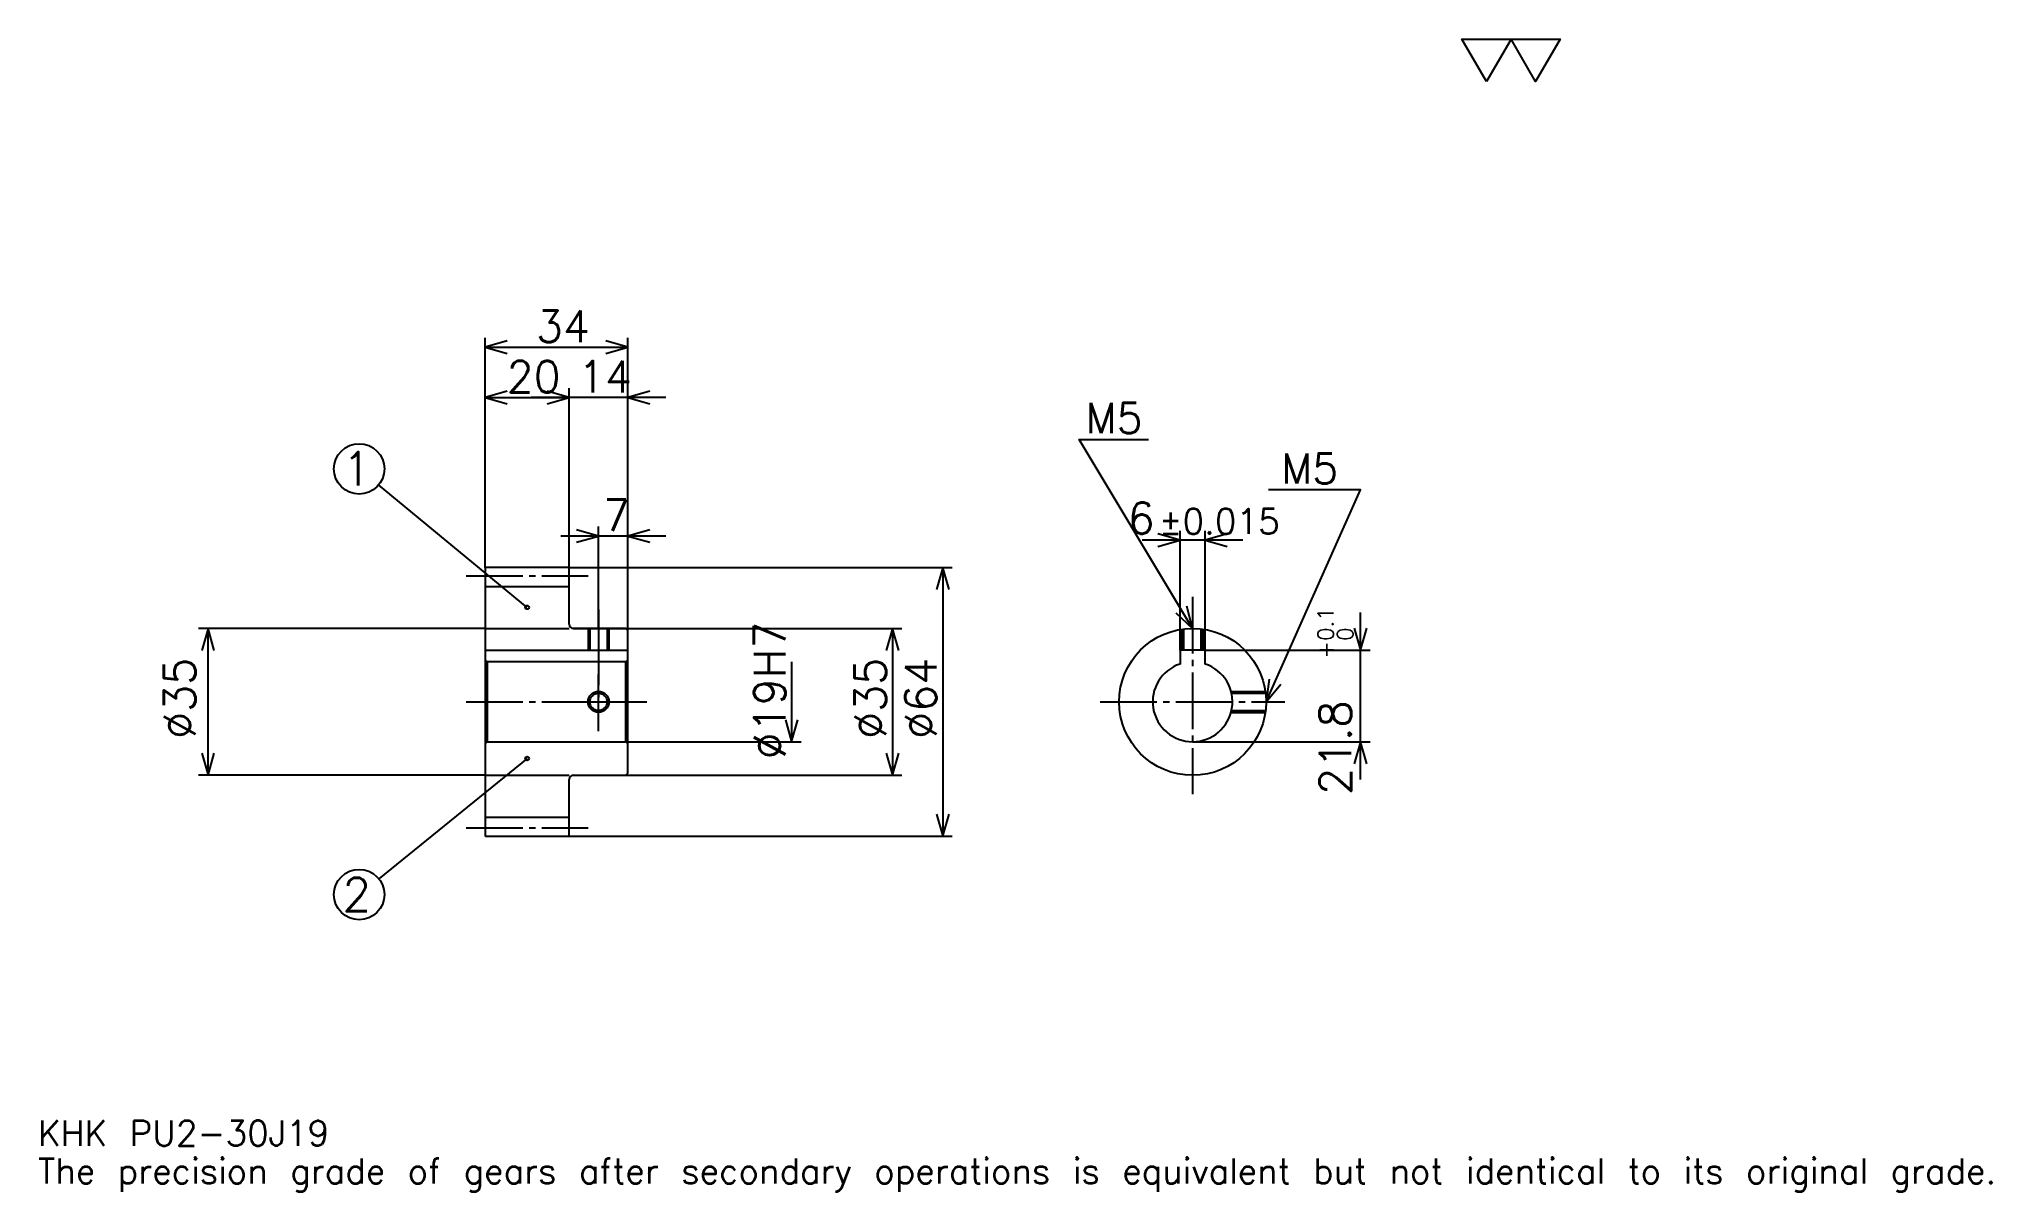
# Model space of a CAD drawing. Extents: x 15 to 480, y 6 to 280.
import ezdxf

# ---------------------------------------------------------------- set-up
doc = ezdxf.new("R2010")
doc.units = 0
doc.linetypes.add('DASHDOT', pattern=[18, 13.5, -1.5, 1.5, -1.5])
doc.layers.get('0').update_dxf_attribs({"linetype": 'CONTINUOUS'})
doc.layers.add('DASHDOT', color=6, linetype='DASHDOT')
doc.styles.add('KANJI', font='TXT', dxfattribs={"bigfont": 'BIGFONT'})

msp = doc.modelspace()

# ---------------------------------------------------------------- linework, layer by layer
at = {"color": 5}
for p, q in [((121.5, 154.25), (121.5, 209)), ((121.5, 206.75), (155.5, 206.75)), ((155.5, 154.25), (155.5, 209)), ((141.5, 154.25), (141.5, 197)), ((121.5, 194.75), (141.5, 194.75)), ((164.5, 194.75), (132.5, 194.75)), ((131.5, 144.75), (96.128235, 173.931702)), ((148.5, 154.25), (148.5, 164)), ((287, 134.550003), (287, 163)), ((293, 134.550003), (293, 163)), ((164.5, 161.75), (139.5, 161.75)), ((302, 160.75), (278, 160.75)), ((121.5, 154.149994), (121.5, 154.25)), ((141.399994, 154.25), (155.5, 154.25)), ((141.5, 154.149994), (141.5, 154.25)), ((148.5, 139.75), (148.5, 154.25)), ((148.5, 139.75), (148.5, 154.25)), ((155.5, 154.25), (232.75, 154.25)), ((155.5, 139.25), (155.5, 154.25)), ((230.5, 154.25), (230.5, 90.25)), ((121.5, 139.75), (53.25, 139.75)), ((55.5, 104.75), (55.5, 139.75)), ((142.5, 139.75), (155.5, 139.75)), ((155.5, 139.75), (220.75, 139.75)), ((218.5, 139.75), (218.5, 104.75)), ((330, 103.75), (330, 143.550003)), ((194.5, 131.75), (194.5, 112.75)), ((293, 134.550003), (332.25, 134.550003)), ((155.5, 112.75), (196.75, 112.75)), ((290, 112.75), (332.25, 112.75)), ((131.5, 108.75), (96.162384, 80.126526)), ((121.5, 104.75), (53.25, 104.75)), ((142.5, 104.75), (155.5, 104.75)), ((155.5, 104.75), (220.75, 104.75)), ((141.399994, 90.25), (155.5, 90.25)), ((155.5, 90.25), (232.75, 90.25))]:
    msp.add_line(p, q, dxfattribs=at)
at = {"color": 4}
for p, q in [((121.5, 149.75), (141.5, 149.75)), ((121.5, 139.75), (141.5, 139.75)), ((121.5, 134.550003), (155.5, 134.550003)), ((122, 131.75), (122, 112.75)), ((155, 131.75), (155.5, 132.25)), ((155, 112.75), (155.5, 112.25)), ((121.5, 104.75), (141.5, 104.75)), ((121.5, 94.75), (141.5, 94.75))]:
    msp.add_line(p, q, dxfattribs=at)
at = {"color": 7}
msp.add_lwpolyline([(360, 270), (354.149994, 280.140015), (377.549988, 280.140015), (371.700012, 270), (365.850006, 280.140015), (360, 270)], dxfattribs=at)
at = {"color": 5}
for points in [[(126.75, 208.25), (121.5, 206.75), (126.75, 205.25)], [(150.25, 205.25), (155.5, 206.75), (150.25, 208.25)], [(126.75, 196.25), (121.5, 194.75), (126.75, 193.25)], [(136.25, 193.25), (141.5, 194.75), (136.25, 196.25)], [(136.25, 193.25), (141.5, 194.75), (136.25, 196.25)], [(160.75, 196.25), (155.5, 194.75), (160.75, 193.25)], [(290, 139.75), (263, 184.75), (279.5, 184.75)], [(307.5, 122.25), (330, 172.75), (308.100006, 172.75)], [(143.25, 160.25), (148.5, 161.75), (143.25, 163.25)], [(160.75, 163.25), (155.5, 161.75), (160.75, 160.25)], [(281.75, 159.25), (287, 160.75), (281.75, 162.25)], [(298.25, 162.25), (293, 160.75), (298.25, 159.25)], [(232, 149), (230.5, 154.25), (229, 149)], [(286.012665, 143.480103), (290, 139.75), (288.585144, 145.02359)], [(57, 134.5), (55.5, 139.75), (54, 134.5)], [(220, 134.5), (218.5, 139.75), (217, 134.5)], [(328.5, 139.800003), (330, 134.550003), (331.5, 139.800003)], [(308.266479, 127.656013), (307.5, 122.25), (311.006775, 126.435081)], [(193, 118), (194.5, 112.75), (196, 118)], [(331.5, 107.5), (330, 112.75), (328.5, 107.5)], [(54, 110), (55.5, 104.75), (57, 110)], [(217, 110), (218.5, 104.75), (220, 110)], [(229, 95.5), (230.5, 90.25), (232, 95.5)]]:
    msp.add_lwpolyline(points, dxfattribs=at)
at = {"color": 4}
for points in [[(141.5, 140.75), (141.5, 154.149994), (141.399994, 154.25), (121.599998, 154.25), (121.5, 154.149994), (121.5, 112.25)], [(142.5, 104.75), (155, 104.75), (155.5, 105.25), (155.5, 139.25), (155, 139.75), (142.5, 139.75)], [(146, 139.75), (146, 134.550003)], [(146.434998, 139.75), (146.434998, 134.550003)], [(150.565002, 139.75), (150.565002, 134.550003)], [(151, 139.75), (151, 134.550003)], [(287.5, 134.550003), (287.5, 139.570511)], [(287.934998, 134.550003), (287.934998, 139.627731)], [(292.065002, 134.550003), (292.065002, 139.627731)], [(292.5, 134.550003), (292.5, 139.570511)], [(121.5, 112.25), (122, 112.75), (155, 112.75), (155, 131.75), (122, 131.75), (121.5, 132.25)], [(293, 131.263885), (293, 134.550003), (287, 134.550003), (287, 131.263885)], [(299.165161, 124.75), (307.320496, 124.75)], [(299.272858, 124.315002), (307.377747, 124.315002)], [(299.165161, 119.75), (307.320496, 119.75)], [(299.272858, 120.184998), (307.377747, 120.184998)], [(121.5, 112.25), (121.5, 90.349998), (121.599998, 90.25), (141.399994, 90.25), (141.5, 90.349998), (141.5, 103.75)]]:
    msp.add_lwpolyline(points, dxfattribs=at)
at = {"color": 5}
for centre, radius in [((91.5, 177.75), 6), ((131.5, 144.75), 0.45), ((131.5, 108.75), 0.45), ((91.5, 76.349998), 6)]:
    msp.add_circle(centre, radius, dxfattribs=at)
at = {"color": 4}
for centre, radius in [((290, 122.25), 17.5), ((148.5, 122.25), 2.065)]:
    msp.add_circle(centre, radius, dxfattribs=at)
at = {"color": 7}
msp.add_circle((148.5, 122.25), 2.5, dxfattribs=at)
at = {"color": 4}
for centre, radius, start, end in [((142.5, 140.75), 1, 180, 270), ((290, 122.25), 9.5, 108.40848033, 71.59151967), ((142.5, 103.75), 1, 90, 180)]:
    msp.add_arc(centre, radius, start, end, dxfattribs=at)
at = {"layer": 'DASHDOT', "color": 7}
for p, q in [((117, 152.25), (146, 152.25)), ((290, 147.25), (290, 100.25)), ((148.5, 139.75), (148.5, 122.25)), ((117, 122.25), (160, 122.25)), ((268, 122.25), (312, 122.25)), ((117, 92.25), (146, 92.25))]:
    msp.add_line(p, q, dxfattribs=at)
for points in [[(148.5, 144.25), (148.5, 130.050003)], [(148.5, 115.25), (148.5, 129.25)], [(141.5, 122.25), (155.5, 122.25)]]:
    msp.add_lwpolyline(points, dxfattribs=at)

# ---------------------------------------------------------------- texts
at = {"color": 7, "style": 'KANJI'}
for s, height, p in [('34', 7.5, (133.625, 207.949997)), ('20', 7.5, (126.625, 195.949997)), ('14', 7.5, (143.625, 195.949997)), ('M5', 7.2, (264.5, 186.25)), ('1', 8, (87.5, 173.75)), ('M5', 7.2, (311.100006, 174.25)), ('7', 7.5, (149.5625, 162.949997)), ('6', 7.5, (274.518494, 162.25)), ('%%p0.015', 6, (281.942596, 162.25)), ('2', 8, (87.5, 72.349998)), ('KHK PU2-30J19', 6, (15, 16.5)), ('The precision grade of gears after secondary operations is equivalent but not identical to its original grade.', 6, (15, 7.5))]:
    msp.add_text(s, height=height, dxfattribs=at).set_placement(p)
for s, height, p in [('%%c19H7', 7.5, (193, 108.5625)), ('0.1', 3.75, (323.549988, 136.747787)), ('+', 3.75, (323.549988, 132.547775)), ('0', 3.75, (328.200012, 136.747787)), ('%%c35', 7.5, (52.5, 113.4375)), ('%%c35', 7.5, (217, 113.4375)), ('%%c64', 7.5, (229, 113.4375)), ('21.8', 7.5, (327.75, 100.084808))]:
    msp.add_text(s, height=height, rotation=90, dxfattribs=at).set_placement(p)

doc.saveas('drawing.dxf')
